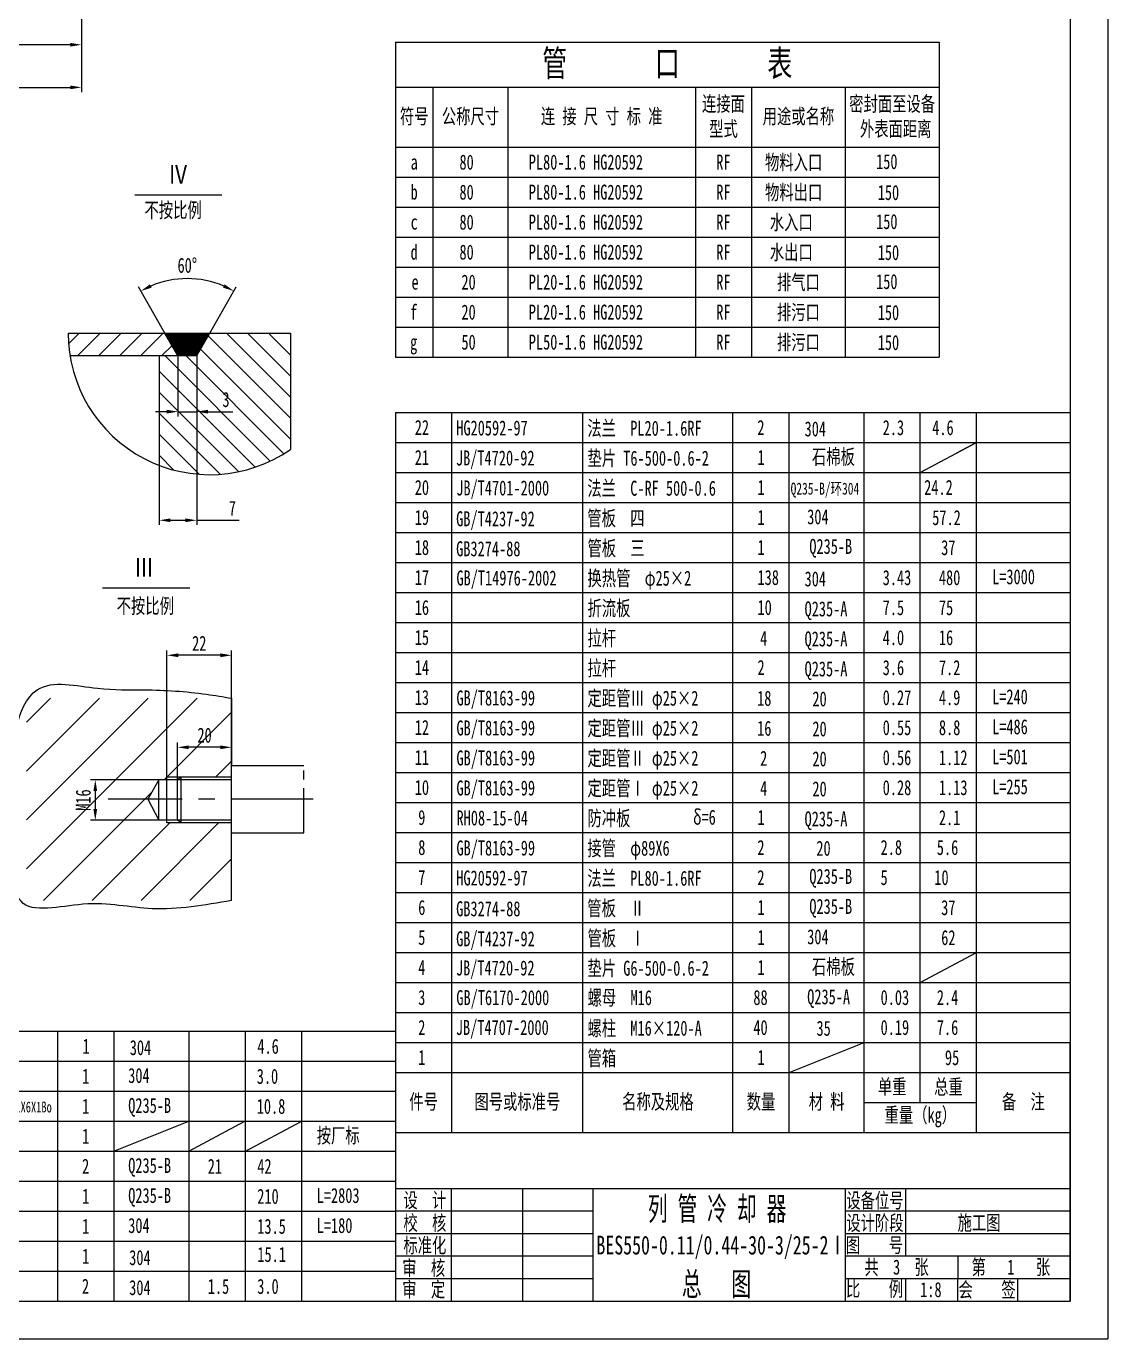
# Model space of a CAD drawing. Extents: x 12575 to 63012, y 39469 to 86293.
# Drawn here: x 16994 to 19303, y 39469 to 42269 of the extents above; entities that cross this region are included whole.
import ezdxf
from ezdxf.enums import TextEntityAlignment as Align

# ---------------------------------------------------------------- set-up
doc = ezdxf.new("R2010")
doc.units = 0
for name, pattern in [('CENTER', [50.8, 31.75, -6.35, 6.35, -6.35]), ('CENTERX2', [4, 2.5, -0.5, 0.5, -0.5]), ('PHANTOM2', [31.75, 15.875, -3.175, 3.175, -3.175, 3.175, -3.175])]:
    doc.linetypes.add(name, pattern=pattern)
doc.layers.get('0').update_dxf_attribs({"linetype": 'CONTINUOUS'})
doc.layers.get('DEFPOINTS').update_dxf_attribs({"color": 1, "linetype": 'PHANTOM2'})
doc.layers.add('CCX', color=1, linetype='CONTINUOUS')
doc.layers.add('DD', color=1, linetype='CENTER')
doc.styles.add('HZ', font='SIMFANG.TTF', dxfattribs={"width": 0.7})
doc.styles.add('HZ123', font='SIMFANG.TTF', dxfattribs={"width": 0.7, "height": 2.5})
doc.styles.add('HZTXT', font='SIMFANG.TTF', dxfattribs={"width": 0.7, "height": 2.5})
doc.dimstyles.new('ISO-25$0', dxfattribs={"dimscale": 8, "dimtxt": 4, "dimasz": 3, "dimexe": 1.25, "dimexo": 0, "dimgap": 1.2, "dimtad": 1, "dimdec": 0, "dimtxsty": 'HZ', "dimcen": 0, "dimclrd": 256, "dimclrt": 256, "dimazin": 3, "dimtm": 1e-09, "dimtfac": 8, "dimtdec": 0, "dimtmove": 0, "dimatfit": 3})
doc.dimstyles.new('ISO-25$2', dxfattribs={"dimscale": 8, "dimtxt": 4, "dimasz": 3, "dimexe": 1.25, "dimexo": 0, "dimgap": 1.5, "dimtad": 2, "dimtih": 1, "dimtoh": 1, "dimdec": 0, "dimtxsty": 'HZ', "dimcen": 3, "dimazin": 3, "dimtm": 1e-09, "dimtfac": 8, "dimtdec": 0, "dimtmove": 0, "dimatfit": 3})

# ---------------------------------------------------------------- blocks, each defined once
blk = doc.blocks.new('*D51')
at = {"layer": 'CCX', "color": 0}
for p, q in [((17318.1, 41566.5), (17318.1, 41436.8)), ((17358.1, 41566.5), (17358.1, 41436.8))]:
    blk.add_line(p, q, dxfattribs=at)
at = {"layer": 'CCX'}
for p, q in [((17294.1, 41446.8), (17270.1, 41446.8)), ((17318.1, 41446.8), (17358.1, 41446.8)), ((17382.1, 41446.8), (17435.1, 41446.8))]:
    blk.add_line(p, q, dxfattribs=at)
for points in [[(17294.1, 41450.8), (17294.1, 41442.8), (17318.1, 41446.8)], [(17382.1, 41450.8), (17382.1, 41442.8), (17358.1, 41446.8)]]:
    blk.add_solid(points, dxfattribs=at)
at = {"layer": 'DEFPOINTS', "color": 0}
for p in [(17318.1, 41566.5), (17358.1, 41566.5), (17318.1, 41446.8)]:
    blk.add_point(p, dxfattribs=at)
at = {"layer": 'CCX', "insert": (17420.6, 41472.4), "char_height": 32, "attachment_point": 5, "style": 'HZ'}
blk.add_mtext('3', dxfattribs=at)
blk = doc.blocks.new('*D52')
at = {"layer": 'CCX', "color": 0}
for p, q in [((17278.1, 41566.5), (17278.1, 41205.1)), ((17358.1, 41566.5), (17358.1, 41205.1))]:
    blk.add_line(p, q, dxfattribs=at)
at = {"layer": 'CCX'}
for p, q in [((17302.1, 41215.1), (17334.1, 41215.1)), ((17358.1, 41215.1), (17449, 41215.1))]:
    blk.add_line(p, q, dxfattribs=at)
for points in [[(17302.1, 41219.1), (17302.1, 41211.1), (17278.1, 41215.1)], [(17334.1, 41219.1), (17334.1, 41211.1), (17358.1, 41215.1)]]:
    blk.add_solid(points, dxfattribs=at)
at = {"layer": 'DEFPOINTS', "color": 0}
for p in [(17278.1, 41566.5), (17358.1, 41566.5), (17358.1, 41215.1)]:
    blk.add_point(p, dxfattribs=at)
at = {"layer": 'CCX', "insert": (17434.3, 41240.7), "char_height": 32, "attachment_point": 5, "style": 'HZ'}
blk.add_mtext('7', dxfattribs=at)
blk = doc.blocks.new('*D53')
at = {"layer": 'CCX', "color": 0}
for p, q in [((17290.4, 41614.5), (17233.7, 41712.8)), ((17385.9, 41614.5), (17442.6, 41712.8))]:
    blk.add_line(p, q, dxfattribs=at)
blk.add_arc((17338.1, 41531.8), 198.9, 66.9162, 113.0838, dxfattribs=at)
for points in [[(17261.9, 41711.3), (17258.3, 41718.4), (17238.7, 41704.1)], [(17417.9, 41718.4), (17414.4, 41711.3), (17437.6, 41704.1)]]:
    blk.add_solid(points, dxfattribs=at)
at = {"layer": 'DEFPOINTS', "color": 0}
for p in [(17372.7, 41727.8), (17290.4, 41614.5), (17385.9, 41614.5), (17318.1, 41566.5), (17358.1, 41566.5)]:
    blk.add_point(p, dxfattribs=at)
at = {"layer": 'CCX', "color": 0, "insert": (17338.1, 41758.8), "char_height": 32, "attachment_point": 5, "style": 'HZ'}
blk.add_mtext('60°', dxfattribs=at)
blk = doc.blocks.new('*D54')
at = {"layer": 'CCX', "color": 0}
for p, q in [((17277.4, 40661.3), (17131.7, 40661.3)), ((17277.4, 40575.1), (17131.7, 40575.1))]:
    blk.add_line(p, q, dxfattribs=at)
at = {"layer": 'CCX'}
blk.add_line((17141.7, 40637.3), (17141.7, 40599.1), dxfattribs=at)
for points in [[(17137.7, 40637.3), (17145.7, 40637.3), (17141.7, 40661.3)], [(17137.7, 40599.1), (17145.7, 40599.1), (17141.7, 40575.1)]]:
    blk.add_solid(points, dxfattribs=at)
at = {"layer": 'DEFPOINTS', "color": 0}
for p in [(17277.4, 40661.3), (17141.7, 40575.1), (17277.4, 40575.1)]:
    blk.add_point(p, dxfattribs=at)
at = {"layer": 'CCX', "insert": (17116.1, 40618.2), "char_height": 32, "attachment_point": 5, "rotation": 90, "style": 'HZ'}
blk.add_mtext('M16', dxfattribs=at)
blk = doc.blocks.new('*D55')
at = {"layer": 'CCX', "color": 0}
for p, q in [((17317.2, 40661.3), (17317.2, 40740.8)), ((17432.5, 40691.7), (17432.5, 40740.8))]:
    blk.add_line(p, q, dxfattribs=at)
at = {"layer": 'CCX'}
blk.add_line((17408.5, 40730.8), (17341.2, 40730.8), dxfattribs=at)
for points in [[(17341.2, 40734.8), (17341.2, 40726.8), (17317.2, 40730.8)], [(17408.5, 40734.8), (17408.5, 40726.8), (17432.5, 40730.8)]]:
    blk.add_solid(points, dxfattribs=at)
at = {"layer": 'DEFPOINTS', "color": 0}
for p in [(17317.2, 40730.8), (17432.5, 40691.7), (17317.2, 40661.3)]:
    blk.add_point(p, dxfattribs=at)
at = {"layer": 'CCX', "insert": (17374.9, 40756.4), "char_height": 32, "attachment_point": 5, "style": 'HZ'}
blk.add_mtext('20', dxfattribs=at)
blk = doc.blocks.new('*D56')
at = {"layer": 'CCX', "color": 0}
for p, q in [((17294.7, 40667), (17294.7, 40937.1)), ((17432.5, 40691.7), (17432.5, 40937.1))]:
    blk.add_line(p, q, dxfattribs=at)
at = {"layer": 'CCX'}
blk.add_line((17408.5, 40927.1), (17318.7, 40927.1), dxfattribs=at)
for points in [[(17318.7, 40931.1), (17318.7, 40923.1), (17294.7, 40927.1)], [(17408.5, 40931.1), (17408.5, 40923.1), (17432.5, 40927.1)]]:
    blk.add_solid(points, dxfattribs=at)
at = {"layer": 'DEFPOINTS', "color": 0}
for p in [(17294.7, 40927.1), (17432.5, 40691.7), (17294.7, 40667)]:
    blk.add_point(p, dxfattribs=at)
at = {"layer": 'CCX', "insert": (17363.6, 40952.7), "char_height": 32, "attachment_point": 5, "style": 'HZ'}
blk.add_mtext('22', dxfattribs=at)
blk = doc.blocks.new('*D176')
at = {"layer": 'CCX', "color": 0}
for p, q in [((17112.2, 42974.2), (17112.2, 42219.6)), ((16768.2, 42683.2), (16768.2, 42219.6))]:
    blk.add_line(p, q, dxfattribs=at)
at = {"layer": 'CCX'}
blk.add_line((17088.2, 42229.6), (16792.2, 42229.6), dxfattribs=at)
for points in [[(16792.2, 42233.6), (16792.2, 42225.6), (16768.2, 42229.6)], [(17088.2, 42233.6), (17088.2, 42225.6), (17112.2, 42229.6)]]:
    blk.add_solid(points, dxfattribs=at)
at = {"layer": 'DEFPOINTS', "color": 0}
for p in [(17112.2, 42974.2), (16768.2, 42683.2), (16768.2, 42229.6)]:
    blk.add_point(p, dxfattribs=at)
at = {"layer": 'CCX', "insert": (16925.8, 42255.2), "char_height": 32, "attachment_point": 5, "style": 'HZ'}
blk.add_mtext('350', dxfattribs=at)
blk = doc.blocks.new('*D178')
at = {"layer": 'CCX', "color": 0}
for p, q in [((13328.6, 42974.2), (13328.6, 42128.7)), ((17112.2, 42974.2), (17112.2, 42128.7))]:
    blk.add_line(p, q, dxfattribs=at)
at = {"layer": 'CCX'}
blk.add_line((13352.6, 42138.7), (17088.2, 42138.7), dxfattribs=at)
for points in [[(13352.6, 42142.7), (13352.6, 42134.7), (13328.6, 42138.7)], [(17088.2, 42142.7), (17088.2, 42134.7), (17112.2, 42138.7)]]:
    blk.add_solid(points, dxfattribs=at)
at = {"layer": 'DEFPOINTS', "color": 0}
for p in [(13328.6, 42974.2), (17112.2, 42974.2), (17112.2, 42138.7)]:
    blk.add_point(p, dxfattribs=at)
at = {"layer": 'CCX', "insert": (15087.6, 42164.3), "char_height": 32, "attachment_point": 5, "style": 'HZ'}
blk.add_mtext('3813', dxfattribs=at)

msp = doc.modelspace()

# ---------------------------------------------------------------- hatches: boundary and pattern name
at = {"layer": 'CCX'}
h = msp.add_hatch(dxfattribs=at)
h.set_pattern_fill('ANSI31', color=256, scale=10, style=0)
h.set_pattern_definition([(45, (179.39, 260.283), (-22.45064, 22.45064), [])])
h.paths.add_polyline_path([(17318.1, 41566.5), (17290.4, 41614.5), (17083.7, 41614.5, 0.039907), (17087.5, 41566.5)])
h = msp.add_hatch(dxfattribs=at)
h.set_pattern_fill('ANSI31', color=256, scale=10, angle=90, style=0)
h.set_pattern_definition([(135, (179.39, 260.283), (-22.45064, -22.45064), [])])
h.paths.add_polyline_path([(17558.1, 41614.5), (17385.9, 41614.5), (17358.1, 41566.5), (17278.1, 41566.5), (17278.1, 41332.2, 0.247713), (17558.1, 41366.3)])
h.paths.add_polyline_path([(17407.8, 41496.4), (17433.5, 41496.4), (17433.5, 41448.4), (17407.8, 41448.4)], flags=24)
h = msp.add_hatch(dxfattribs=at)
h.set_pattern_fill('ANSI37', color=256, scale=0.2, style=0)
h.paths.add_polyline_path([(17385.9, 41614.5), (17290.4, 41614.5), (17318.1, 41566.5), (17358.1, 41566.5)])
h = msp.add_hatch(dxfattribs=at)
h.set_pattern_fill('ANSI31', color=256, scale=23.206674, angle=-180, style=0)
h.set_pattern_definition([(225, (36284.13, 41421.866), (52.10047, -52.10047), [])])
h.paths.add_polyline_path([(16994.7, 40835.9), (16994.7, 40403.9), (17432.5, 40403.9), (17432.5, 40569.4), (17294.7, 40569.4), (17294.7, 40575.1), (17277.4, 40575.1), (17253.5, 40619.9), (17277.4, 40661.3), (17294.7, 40661.3), (17294.7, 40667), (17432.5, 40667), (17432.5, 40691.7), (17432.5, 40835.9)])
h.paths.add_polyline_path([(17397.7, 40731.4), (17352, 40731.4), (17352, 40773.4), (17397.7, 40773.4)], flags=24)
h.paths.add_polyline_path([(17150.1, 40651.8), (17150.1, 40584.6), (17108.1, 40584.6), (17108.1, 40651.8)], flags=24)

# ---------------------------------------------------------------- linework, layer by layer
for p, q in [((19222.5, 44141.1), (19222.5, 39549.1)), ((19222.5, 44141.1), (19222.5, 39549.1)), ((17083.7, 41614.5), (17558.1, 41614.5)), ((17318.1, 41566.5), (17290.4, 41614.5)), ((17358.1, 41566.5), (17385.9, 41614.5)), ((17558.1, 41614.5), (17558.1, 41366.3)), ((17087.5, 41566.5), (17358.1, 41566.5)), ((17278.1, 41566.5), (17278.1, 41332.2)), ((17782.5, 41445.1), (17782.5, 39549.1)), ((19022.5, 41381.1), (18979.9, 41358.3)), ((18979.9, 41358.3), (18979.9, 41358.3)), ((17432.5, 40403.9), (17432.5, 40691.7)), ((17432.5, 40691.7), (17586.7, 40691.7)), ((17432.5, 40548.1), (17432.5, 40691.7)), ((17277.4, 40661.3), (17253.5, 40619.9)), ((17277.4, 40575.1), (17277.4, 40661.3)), ((17317.2, 40661.3), (17277.4, 40661.3)), ((17294.7, 40569.4), (17294.7, 40667)), ((17324.9, 40667), (17317.2, 40661.3)), ((17317.2, 40575.1), (17317.2, 40661.3)), ((17324.9, 40569.4), (17324.9, 40667)), ((17432.5, 40667), (17324.9, 40667)), ((17253.5, 40619.9), (17277.4, 40575.1)), ((17317.2, 40575.1), (17277.4, 40575.1)), ((17324.9, 40569.4), (17317.2, 40575.1)), ((17432.5, 40569.4), (17324.9, 40569.4)), ((17432.5, 40548.1), (17586.7, 40548.1)), ((17782.5, 40037.1), (19222.5, 40037.1)), ((17782.5, 40037.1), (19222.5, 40037.1)), ((17782.5, 39909.1), (19222.5, 39909.1)), ((12774.5, 39549.1), (19222.5, 39549.1))]:
    msp.add_line(p, q)
at = {"color": 0}
for p, q in [((17432.5, 40835.5), (17432.5, 40691.7)), ((16342.5, 39549.1), (17782.5, 39549.1))]:
    msp.add_line(p, q, dxfattribs=at)
at = {"layer": 'CCX'}
for p, q in [((19302.5, 44221.1), (19302.5, 39469.1)), ((17782.4, 42235.2), (18942.4, 42235.2)), ((17782.4, 42235.2), (17782.4, 41563.2)), ((18942.4, 42235.2), (18942.4, 41563.2)), ((17782.4, 42139.2), (18942.4, 42139.2)), ((17862.4, 42139.2), (17862.4, 41755.2)), ((18022.4, 42139.2), (18022.4, 41563.2)), ((18422.4, 42139.2), (18422.4, 41755.2)), ((18542.4, 42139.2), (18542.4, 41755.2)), ((18742.4, 42139.2), (18742.4, 41563.2)), ((17862.4, 42075.2), (17862.4, 41563.2)), ((18022.4, 42075.2), (18022.4, 41691.2)), ((18422.4, 42075.2), (18422.4, 41563.2)), ((18542.4, 42075.2), (18542.4, 41563.2)), ((17782.4, 42011.2), (18942.4, 42011.2)), ((18022.4, 42011.2), (18022.4, 41691.2)), ((18422.4, 42011.2), (18422.4, 41691.2)), ((18542.4, 42011.2), (18542.4, 41691.2)), ((17782.4, 41947.2), (18942.4, 41947.2)), ((18022.4, 41947.2), (18022.4, 41691.2)), ((18422.4, 41947.2), (18422.4, 41691.2)), ((18542.4, 41947.2), (18542.4, 41691.2)), ((17782.4, 41883.2), (18742.4, 41883.2)), ((17782.4, 41883.2), (18942.4, 41883.2)), ((17782.4, 41819.2), (18742.4, 41819.2)), ((17782.4, 41819.2), (18942.4, 41819.2)), ((17782.4, 41755.2), (18742.4, 41755.2)), ((17782.4, 41755.2), (18942.4, 41755.2)), ((17782.4, 41691.2), (18942.4, 41691.2)), ((17782.4, 41627.2), (18942.4, 41627.2)), ((17782.4, 41563.2), (18942.4, 41563.2)), ((17782.5, 41445.1), (19222.5, 41445.1)), ((17902.5, 39909.1), (17902.5, 41445.1)), ((18182.5, 39909.1), (18182.5, 41445.1)), ((18502.5, 39909.1), (18502.5, 41445.1)), ((18622.5, 39909.1), (18622.5, 41445.1)), ((18782.5, 39909.1), (18782.5, 41445.1)), ((18902.5, 39973.1), (18902.5, 41445.1)), ((19022.5, 39909.1), (19022.5, 41445.1)), ((17782.5, 41381.1), (19222.5, 41381.1)), ((18902.5, 41317.1), (19022.5, 41381.1)), ((17782.5, 41317.1), (19222.5, 41317.1)), ((17782.5, 41253.1), (19222.5, 41253.1)), ((17782.5, 41189.1), (19222.5, 41189.1)), ((17782.5, 41125.1), (19222.5, 41125.1)), ((17782.5, 41061.1), (19222.5, 41061.1)), ((17782.5, 40997.1), (19222.5, 40997.1)), ((17782.5, 40933.1), (19222.5, 40933.1)), ((17782.5, 40869.1), (19222.5, 40869.1)), ((17782.5, 40805.1), (19222.5, 40805.1)), ((17782.5, 40741.1), (19222.5, 40741.1)), ((17324.9, 40667), (17294.7, 40667)), ((17432.5, 40661.3), (17317.2, 40661.3)), ((17782.5, 40677.1), (19222.5, 40677.1)), ((17782.5, 40613.1), (19222.5, 40613.1)), ((17432.5, 40575.1), (17317.2, 40575.1)), ((17324.9, 40569.4), (17294.7, 40569.4)), ((17782.5, 40549.1), (19222.5, 40549.1)), ((17782.5, 40549.1), (19222.5, 40549.1)), ((17782.5, 40485.1), (19222.5, 40485.1)), ((17782.5, 40421.1), (19222.5, 40421.1)), ((17782.5, 40357.1), (19222.5, 40357.1)), ((17782.5, 40293.1), (19222.5, 40293.1)), ((18902.5, 40229.1), (19022.5, 40293.1)), ((17782.5, 40229.1), (19222.5, 40229.1)), ((17782.5, 40165.1), (19222.5, 40165.1)), ((16340.9, 40125.1), (17782.5, 40125.1)), ((17061.7, 39549.1), (17061.7, 40125.1)), ((17181.9, 39549.1), (17181.9, 40125.1)), ((17342, 39549.1), (17342, 40125.1)), ((17462.2, 39549.1), (17462.2, 40125.1)), ((17582.3, 39549.1), (17582.3, 40125.1)), ((17782.5, 40101.1), (19222.5, 40101.1)), ((18622.5, 40037.1), (18782.5, 40101.1)), ((19222.5, 39549.1), (19222.5, 40101.1)), ((16340.9, 40061.1), (17782.5, 40061.1)), ((19222.5, 39549.1), (19222.5, 40053.1)), ((16340.9, 39997.1), (17782.5, 39997.1)), ((18782.5, 39973.1), (19022.5, 39973.1)), ((16340.9, 39933.1), (17782.5, 39933.1)), ((17181.1, 39869.1), (17341.1, 39933.1)), ((17341.1, 39869.1), (17461.1, 39933.1)), ((17461.2, 39868.6), (17581.2, 39932.6)), ((17782.5, 39909.1), (19222.5, 39909.1)), ((16340.9, 39869.1), (17782.5, 39869.1)), ((16340.9, 39805.1), (17782.5, 39805.1)), ((19222.5, 39789.1), (17782.5, 39789.1)), ((17901.4, 39789.1), (17901.4, 39549.1)), ((18053.3, 39789.1), (18053.3, 39549.1)), ((18204.5, 39549.1), (18204.5, 39789.1)), ((18742.5, 39549.1), (18742.5, 39789.1)), ((18870.5, 39789.1), (18870.5, 39645.1)), ((16340.9, 39741.1), (17782.5, 39741.1)), ((18204.5, 39741.1), (17782.5, 39741.1)), ((19222.5, 39741.1), (18742.5, 39741.1)), ((16340.9, 39677.1), (17782.5, 39677.1)), ((18204.5, 39693.1), (17782.5, 39693.1)), ((19222.5, 39693.1), (18742.5, 39693.1)), ((18204.5, 39645.1), (17782.5, 39645.1)), ((19222.5, 39645.1), (18742.5, 39645.1)), ((18982.5, 39645.1), (18982.5, 39597.1)), ((16340.9, 39613.1), (17782.5, 39613.1)), ((18204.5, 39597.1), (17782.5, 39597.1)), ((19222.5, 39597.1), (18742.5, 39597.1)), ((18870.5, 39597.1), (18870.5, 39549.1)), ((18982.5, 39549.1), (18982.5, 39597.1)), ((19110.5, 39549.1), (19110.5, 39597.1)), ((17782.5, 39549.1), (19222.5, 39549.1)), ((17782.5, 39549.1), (19222.5, 39549.1)), ((12574.5, 39469.1), (19302.5, 39469.1))]:
    msp.add_line(p, q, dxfattribs=at)
at = {"layer": 'CCX', "color": 0}
for p, q in [((17225.8, 41909.1), (17412.1, 41909.1)), ((17157.4, 41071.1), (17343.7, 41071.1))]:
    msp.add_line(p, q, dxfattribs=at)
at = {"layer": 'CCX', "linetype": 'PHANTOM2', "ltscale": 6}
msp.add_line((17586.7, 40548.1), (17586.7, 40691.7), dxfattribs=at)
at = {"layer": 'CCX'}
msp.add_arc((17385.9, 41614.5), 302.1, 180, 304.766, dxfattribs=at)
at = {"layer": 'CCX', "end_tangent": (0.999996, 0.002664)}
msp.add_spline([(17432.5, 40403.9), (17262.8, 40386.5), (17115.2, 40395.9), (16983.2, 40402.2), (16967.5, 40483.7), (16977, 40627.8), (16973.8, 40772), (17017.8, 40853.4), (17146.6, 40856.6), (17247.1, 40853.4), (17379.1, 40844), (17432.5, 40835.5)], degree=3, dxfattribs=at)
at = {"layer": 'DD', "linetype": 'CENTERX2', "ltscale": 70}
msp.add_line((17606.8, 40619.9), (17169.5, 40619.9), dxfattribs=at)

# ---------------------------------------------------------------- texts
at = {"layer": 'CCX'}
for s, height, style, width, p in [('物料入口', 32, 'HZ123', 0.7, (18571.1, 41962.9)), ('a', 32, 'HZ123', 0.7, (17814.7, 41963.2)), ('80', 32, 'HZ123', 0.7, (17918.9, 41963.2)), ('PL80-1.6 HG20592', 32, 'HZ123', 0.7, (18066.9, 41963.2)), ('RF', 32, 'HZ123', 0.7, (18467, 41963.2)), ('150', 32, 'HZ123', 0.7, (18808.1, 41964.3)), ('b', 32, 'HZ123', 0.7, (17814.6, 41899.2)), ('80', 32, 'HZ123', 0.7, (17918.9, 41899.2)), ('PL80-1.6 HG20592', 32, 'HZ123', 0.7, (18066.9, 41899.2)), ('RF', 32, 'HZ123', 0.7, (18467, 41899.2)), ('物料出口', 32, 'HZ123', 0.7, (18571.1, 41898.9)), ('150', 32, 'HZ123', 0.7, (18811.6, 41898.3)), ('80', 32, 'HZ123', 0.7, (17918.9, 41835.2)), ('PL80-1.6 HG20592', 32, 'HZ123', 0.7, (18066.9, 41835.2)), ('RF', 32, 'HZ123', 0.7, (18467, 41835.2)), ('水入口', 32, 'HZ123', 0.7, (18581.3, 41834.9)), ('150', 32, 'HZ123', 0.7, (18808.1, 41836.3)), ('c', 32, 'HZ123', 0.7, (17814.7, 41835.2)), ('d', 32, 'HZ123', 0.7, (17814.6, 41771.2)), ('PL80-1.6 HG20592', 32, 'HZ123', 0.7, (18066.9, 41771.2)), ('水出口', 32, 'HZ123', 0.7, (18581.3, 41770.9)), ('80', 32, 'HZ123', 0.7, (17918.9, 41771.2)), ('RF', 32, 'HZ123', 0.7, (18467, 41771.2)), ('150', 32, 'HZ123', 0.7, (18811.6, 41770.3)), ('e', 32, 'HZ123', 0.7, (17816.5, 41707.2)), ('20', 32, 'HZ123', 0.7, (17923.1, 41707.2)), ('PL20-1.6 HG20592', 32, 'HZ123', 0.7, (18066.9, 41707.2)), ('RF', 32, 'HZ123', 0.7, (18467, 41707.2)), ('排气口', 32, 'HZ123', 0.7, (18596.5, 41706.9)), ('150', 32, 'HZ123', 0.7, (18808.1, 41708.3)), ('f', 32, 'HZ123', 0.7, (17813.6, 41643.2)), ('20', 32, 'HZ123', 0.7, (17923.1, 41643.2)), ('PL20-1.6 HG20592', 32, 'HZ123', 0.7, (18066.9, 41643.2)), ('RF', 32, 'HZ123', 0.7, (18467, 41643.2)), ('排污口', 32, 'HZ123', 0.7, (18596.5, 41642.9)), ('150', 32, 'HZ123', 0.7, (18811.6, 41642.3)), ('50', 32, 'HZ123', 0.7, (17923.1, 41579.2)), ('PL50-1.6 HG20592', 32, 'HZ123', 0.7, (18066.9, 41579.2)), ('RF', 32, 'HZ123', 0.7, (18467, 41579.2)), ('排污口', 32, 'HZ123', 0.7, (18596.5, 41578.9)), ('150', 32, 'HZ123', 0.7, (18811.6, 41578.3)), ('g', 32, 'HZ123', 0.7, (17813.6, 41579.2)), ('22', 32, 'HZ', 0.7, (17823.5, 41397.1)), ('HG20592-97', 32.04, 'HZ', 0.7, (17912.1, 41396)), ('法兰  PL20-1.6RF', 32, 'HZ', 0.7, (18191.8, 41395.5)), ('2', 32, 'HZ', 0.7, (18554.7, 41397)), ('304', 32, 'HZ', 0.7, (18655.5, 41394.1)), ('2.3', 32, 'HZ', 0.7, (18822.2, 41396.8)), ('4.6', 32, 'HZ', 0.7, (18927.9, 41396.8)), ('21', 32, 'HZ', 0.7, (17823.5, 41333.1)), ('JB/T4720-92', 32.036, 'HZ', 0.7, (17911.4, 41332)), ('垫片 T6-500-0.6-2', 32, 'HZ', 0.7, (18192.1, 41331.6)), ('1', 32, 'HZ', 0.7, (18555, 41333.1)), ('石棉板', 32, 'HZ123', 0.7, (18671.2, 41334.6)), ('20', 32, 'HZ', 0.7, (17823.5, 41269.1)), ('JB/T4701-2000', 32.036, 'HZ', 0.7, (17912.1, 41268)), ('法兰  C-RF 500-0.6', 32, 'HZ', 0.7, (18191.8, 41267.5)), ('1', 32, 'HZ', 0.7, (18555, 41269.1)), ('24.2', 32, 'HZ', 0.7, (18910.7, 41269.3)), ('Q235-B/环304', 25.6, 'HZ123', 0.7, (18625.7, 41269.8)), ('19', 32, 'HZ', 0.7, (17823.5, 41205.1)), (' GB/T4237-92', 32.036, 'HZ', 0.7, (17896.6, 41202.3)), ('管板  四', 32, 'HZ', 0.7, (18191.8, 41203.6)), ('1', 32, 'HZ', 0.7, (18555, 41205.1)), ('304', 32, 'HZ123', 0.7, (18661.1, 41206.6)), ('57.2', 32, 'HZ', 0.7, (18927.9, 41204.8)), ('18', 32, 'HZ', 0.7, (17823.5, 41141.1)), (' GB3274-88', 32.04, 'HZ', 0.7, (17896.6, 41138.3)), ('管板  三', 32, 'HZ', 0.7, (18192.1, 41139.6)), ('1', 32, 'HZ', 0.7, (18555, 41141.1)), ('Q235-B', 32, 'HZ', 0.7, (18665.6, 41143.4)), ('37', 32, 'HZ', 0.7, (18947.1, 41140.8)), ('17', 32, 'HZ', 0.7, (17823.5, 41077.1)), ('GB/T14976-2002', 32.036, 'HZ', 0.7, (17912.5, 41076)), ('换热管  φ25×2', 32, 'HZ', 0.7, (18192.1, 41075.6)), ('138', 32, 'HZ', 0.7, (18555, 41077.1)), ('304', 32, 'HZ', 0.7, (18655.5, 41074.1)), ('3.43', 32, 'HZ', 0.7, (18822.2, 41076.8)), ('480', 32, 'HZ', 0.7, (18942.2, 41076.8)), ('L=3000', 32, 'HZ123', 0.7, (19055.7, 41078.6)), ('折流板  ', 32, 'HZ', 0.7, (18192.1, 41011.6)), ('16', 32, 'HZ', 0.7, (17823.5, 41013.1)), ('10', 32, 'HZ', 0.7, (18555, 41013.1)), ('Q235-A', 32, 'HZ', 0.7, (18655.5, 41010.1)), ('7.5', 32, 'HZ', 0.7, (18822.2, 41012.8)), ('75', 32, 'HZ', 0.7, (18942.2, 41012.8)), ('15', 32, 'HZ', 0.7, (17823.5, 40949.1)), ('拉杆 ', 32, 'HZ', 0.7, (18192.1, 40947.6)), ('4', 32, 'HZ123', 0.7, (18560.6, 40947.4)), ('Q235-A', 32, 'HZ', 0.7, (18655.5, 40946.1)), ('4.0', 32, 'HZ', 0.7, (18822.2, 40948.8)), ('16', 32, 'HZ', 0.7, (18942.2, 40948.8)), ('14', 32, 'HZ', 0.7, (17823.5, 40885.1)), ('拉杆 ', 32, 'HZ', 0.7, (18192.1, 40883.6)), ('2', 32, 'HZ', 0.7, (18555, 40885.1)), ('Q235-A', 32, 'HZ', 0.7, (18655.5, 40882.1)), ('3.6', 32, 'HZ', 0.7, (18822.2, 40884.8)), ('7.2', 32, 'HZ', 0.7, (18942.2, 40884.8)), ('13', 32, 'HZ', 0.7, (17823.5, 40821.1)), ('GB/T8163-99', 32.036, 'HZ', 0.7, (17912.5, 40820)), ('定距管Ⅲ φ25×2', 32, 'HZ', 0.7, (18192.1, 40819.6)), ('0.27', 32, 'HZ', 0.7, (18822.2, 40820.8)), ('4.9', 32, 'HZ', 0.7, (18942.2, 40820.8)), ('L=240', 32, 'HZ123', 0.7, (19055.7, 40822.6)), ('18', 32, 'HZ123', 0.7, (18554.2, 40819.4)), ('20', 32, 'HZ', 0.7, (18672.2, 40818.1)), ('12', 32, 'HZ', 0.7, (17823.5, 40757.1)), ('GB/T8163-99', 32.036, 'HZ', 0.7, (17912.5, 40756)), ('定距管Ⅲ φ25×2', 32, 'HZ', 0.7, (18192.1, 40755.6)), ('16', 32, 'HZ123', 0.7, (18554.2, 40755.4)), ('20', 32, 'HZ', 0.7, (18672.2, 40754.1)), ('0.55', 32, 'HZ', 0.7, (18822.2, 40756.8)), ('8.8', 32, 'HZ', 0.7, (18942.2, 40756.8)), ('L=486', 32, 'HZ123', 0.7, (19055.7, 40758.6)), ('11', 32, 'HZ', 0.7, (17823.5, 40693.1)), ('GB/T8163-99', 32.036, 'HZ', 0.7, (17912.5, 40692)), ('定距管Ⅱ φ25×2', 32, 'HZ', 0.7, (18192.1, 40691.6)), ('2', 32, 'HZ123', 0.7, (18560.6, 40691.4)), ('20', 32, 'HZ', 0.7, (18672.2, 40690.1)), ('0.56', 32, 'HZ', 0.7, (18822.2, 40692.8)), ('1.12', 32, 'HZ', 0.7, (18942.2, 40692.8)), ('L=501', 32, 'HZ123', 0.7, (19055.7, 40694.6)), ('10', 32, 'HZ', 0.7, (17823.5, 40629.1)), ('GB/T8163-99', 32.036, 'HZ', 0.7, (17912.5, 40628)), ('定距管Ⅰ φ25×2', 32, 'HZ', 0.7, (18192.1, 40627.6)), ('4', 32, 'HZ123', 0.7, (18560.6, 40627.4)), ('20', 32, 'HZ', 0.7, (18672.2, 40626.1)), ('0.28', 32, 'HZ', 0.7, (18822.2, 40628.8)), ('1.13', 32, 'HZ', 0.7, (18942.2, 40628.8)), ('L=255', 32, 'HZ123', 0.7, (19055.7, 40630.6)), ('防冲板 ', 32, 'HZ', 0.7, (18192.1, 40563.6)), ('δ=6', 32, 'HZ', 0.7, (18417.4, 40565.7)), ('9', 32, 'HZ', 0.7, (17830.9, 40565.1)), ('RH08-15-04', 32.04, 'HZ', 0.7, (17912.6, 40564.1)), ('1', 32, 'HZ', 0.7, (18555, 40565.1)), ('Q235-A', 32, 'HZ', 0.7, (18655.5, 40562.1)), ('2.1', 32, 'HZ', 0.7, (18942.2, 40564.8)), ('8', 32, 'HZ', 0.7, (17830.9, 40501.1)), ('GB/T8163-99', 32.036, 'HZ', 0.7, (17912.5, 40500)), ('接管  φ89X6', 32, 'HZ', 0.7, (18191.8, 40499.6)), ('2', 32, 'HZ', 0.7, (18554.7, 40501.1)), ('20', 32, 'HZ123', 0.7, (18680.6, 40499.4)), ('2.8', 32, 'HZ', 0.7, (18817.7, 40501.1)), ('5.6', 32, 'HZ', 0.7, (18937.7, 40501.1)), ('7', 32, 'HZ', 0.7, (17830.9, 40437.1)), ('HG20592-97', 32.04, 'HZ', 0.7, (17912.1, 40436)), ('法兰  PL80-1.6RF', 32, 'HZ', 0.7, (18191.8, 40435.5)), ('2', 32, 'HZ', 0.7, (18554.7, 40437)), ('Q235-B', 32, 'HZ', 0.7, (18665.6, 40439.4)), ('5', 32, 'HZ', 0.7, (18817.6, 40437)), ('10', 32, 'HZ', 0.7, (18932.4, 40437)), ('6', 32, 'HZ', 0.7, (17830.9, 40373.1)), ('管板  Ⅱ', 32, 'HZ', 0.7, (18191.8, 40371.6)), ('1', 32, 'HZ', 0.7, (18555, 40373.1)), ('Q235-B', 32, 'HZ', 0.7, (18665.6, 40375.4)), ('37', 32, 'HZ', 0.7, (18947.1, 40372.8)), (' GB3274-88', 32.04, 'HZ', 0.7, (17896.6, 40370.3)), ('5', 32, 'HZ', 0.7, (17830.9, 40309.1)), (' GB/T4237-92', 32.036, 'HZ', 0.7, (17896.6, 40306.3)), ('管板  Ⅰ', 32, 'HZ', 0.7, (18192.1, 40307.6)), ('1', 32, 'HZ', 0.7, (18555, 40309.1)), ('304', 32, 'HZ123', 0.7, (18661.1, 40310.6)), ('62', 32, 'HZ', 0.7, (18947.1, 40308.8)), ('4', 32, 'HZ', 0.7, (17830.9, 40245.1)), ('JB/T4720-92', 32.036, 'HZ', 0.7, (17911.4, 40244)), ('垫片 G6-500-0.6-2', 32, 'HZ', 0.7, (18192.1, 40243.6)), ('1', 32, 'HZ', 0.7, (18555, 40245.1)), ('石棉板', 32, 'HZ123', 0.7, (18671.2, 40246.6)), ('3', 32, 'HZ', 0.7, (17830.9, 40181.1)), (' GB/T6170-2000', 32.036, 'HZ', 0.7, (17897, 40180.8)), ('螺母  M16', 32.04, 'HZ', 0.7, (18192.2, 40180.7)), ('88', 32, 'HZ', 0.7, (18546.2, 40181.1)), ('Q235-A', 32, 'HZ123', 0.7, (18661.1, 40182.6)), ('0.03', 32, 'HZ', 0.7, (18817.7, 40181.1)), ('2.4', 32, 'HZ', 0.7, (18937.7, 40181.1)), (' JB/T4707-2000', 32.036, 'HZ', 0.7, (17895.9, 40117.1)), ('螺柱  M16×120-A', 32, 'HZ', 0.7, (18192.1, 40115.6)), ('2', 32, 'HZ', 0.7, (17830.9, 40117.1)), ('40', 32, 'HZ', 0.7, (18546.2, 40117.1)), ('35', 32, 'HZ123', 0.7, (18680.9, 40115.4)), ('0.19', 32, 'HZ', 0.7, (18817.7, 40117.1)), ('7.6', 32, 'HZ', 0.7, (18937.7, 40117.1)), ('1', 32, 'HZ', 0.7, (17114.5, 40077.1)), ('304', 32, 'HZ', 0.7, (17215.3, 40074.2)), ('4.6', 32, 'HZ', 0.7, (17487.6, 40076.9)), ('1', 32, 'HZ', 0.7, (17830.9, 40053.1)), ('管箱', 32, 'HZ', 0.7, (18192.1, 40051.6)), ('1', 32, 'HZ', 0.7, (18555, 40053.1)), ('95', 32, 'HZ', 0.7, (18955, 40052.8)), ('1', 32, 'HZ', 0.7, (17113.5, 40013.1)), ('304', 32, 'HZ123', 0.7, (17212, 40014.7)), ('3.0', 32, 'HZ', 0.7, (17486.3, 40012.9)), ('臌胀节ZDW(A)500-0.6-1X6X1Bo', 23.328, 'HZ', 0.7, (16748.8, 39951.8)), ('1', 32, 'HZ', 0.7, (17113.5, 39949.1)), ('Q235-B', 32, 'HZ123', 0.7, (17212, 39950.7)), ('10.8', 32, 'HZ', 0.7, (17486.3, 39948.9)), ('1', 32, 'HZ', 0.7, (17113.5, 39885.1)), ('按厂标', 32, 'HZ123', 0.7, (17614.3, 39886.7)), ('2', 32, 'HZ', 0.7, (17113.5, 39821.1)), ('Q235-B', 32, 'HZ123', 0.7, (17212, 39822.7)), ('21', 32, 'HZ', 0.7, (17381.7, 39820.9)), ('42', 32, 'HZ', 0.7, (17487.4, 39820.9)), ('1', 32, 'HZ', 0.7, (17113.5, 39757.1)), ('Q235-B', 32, 'HZ123', 0.7, (17212, 39758.7)), ('210', 32, 'HZ', 0.7, (17487.4, 39756.9)), ('L=2803', 32, 'HZ123', 0.7, (17614.3, 39758.7)), ('设  计', 32, 'HZTXT', 0.7, (17799.3, 39748.7)), ('列 管 冷 却 器', 50, 'HZ123', 0.62, (18320.9, 39721.7)), ('设备位号', 32, 'HZTXT', 0.7, (18744.5, 39748.1)), ('校  核', 32, 'HZTXT', 0.7, (17799.3, 39700.2)), ('设计阶段', 32, 'HZTXT', 0.7, (18744.5, 39700.1)), ('施工图', 32, 'HZTXT', 0.7, (18982, 39700.5, 20)), ('1', 32, 'HZ', 0.7, (17113.5, 39693.1)), ('304', 32, 'HZ123', 0.7, (17212, 39694.7)), ('13.5', 32, 'HZ', 0.7, (17487.4, 39692.9)), ('L=180', 32, 'HZ123', 0.7, (17614.3, 39694.7)), ('标准化', 32, 'HZTXT', 0.7, (17799.3, 39652.2)), ('图    号', 32, 'HZTXT', 0.7, (18743.5, 39652.9)), ('1', 32, 'HZ', 0.7, (17113.5, 39629.1)), ('304', 32, 'HZ', 0.7, (17214.1, 39626.2)), ('15.1', 32, 'HZ', 0.7, (17487.6, 39632.9)), ('审  核', 32, 'HZTXT', 0.7, (17796.9, 39604.1)), ('共  3  张', 32, 'HZTXT', 0.7, (18783.2, 39606)), ('第   1   张', 32, 'HZTXT', 0.7, (19011.8, 39606)), ('2', 32, 'HZ', 0.7, (17113.2, 39565.1)), ('304', 32, 'HZ', 0.7, (17214.1, 39562.1)), ('1.5', 32, 'HZ', 0.7, (17381.7, 39564.8)), ('3.0', 32, 'HZ', 0.7, (17487.4, 39564.8)), ('审  定', 32, 'HZTXT', 0.7, (17796.9, 39558.3)), ('      总   图', 50, 'HZ123', 0.62, (18267.1, 39561)), ('比    例', 32, 'HZTXT', 0.7, (18743.7, 39559.5)), ('会    签', 32, 'HZTXT', 0.7, (18983.9, 39557.7))]:
    msp.add_text(s, height=height, dxfattribs=dict(at, style=style, width=width)).set_placement(p)
at = {"layer": 'CCX', "color": 0, "linetype": 'BYBLOCK', "style": 'HZ123', "width": 0.8}
for s, p in [('Ⅳ', (17296.5, 41932.9)), ('Ⅲ', (17224, 41094.7))]:
    msp.add_text(s, height=40, dxfattribs=at).set_placement(p)
at = {"layer": 'CCX', "style": 'HZTXT', "width": 0.7}
msp.add_text('1:8', height=32, dxfattribs=at).set_placement((18925, 39557.9), align=Align.CENTER)
at = {"layer": 'CCX'}
for s, insert, char_height, width, attachment_point, style in [('管       口       表', (18362.4, 42187.2), 56, 1160, 5, 'HZ123'), ('连接面\\P型式', (18482.4, 42075.2), 32, 200, 5, 'HZ123'), ('密封面至设备   外表面距离', (18842.4, 42075.2), 32, 200, 5, 'HZ123'), ('符号', (17822.4, 42075.2), 32, 80, 5, 'HZ123'), ('公称尺寸', (17942.4, 42075.2), 32, 160, 5, 'HZ123'), ('连 接 尺 寸 标 准', (18222.4, 42075.2), 32, 400, 5, 'HZ123'), ('用途或名称', (18642.4, 42075.2), 32, 200, 5, 'HZ123'), ('单重', (18842.5, 40005.1), 32, 120, 5, 'HZ123'), ('总重', (18962.5, 40005.1), 32, 120, 5, 'HZ123'), ('件号', (17842.5, 39973.1), 32, 120, 5, 'HZ123'), ('图号或标准号', (18042.5, 39973.1), 32, 280, 5, 'HZ123'), ('名称及规格', (18342.5, 39973.1), 32, 320, 5, 'HZ123'), ('数量', (18562.5, 39973.1), 32, 120, 5, 'HZ123'), ('材 料', (18702.5, 39973.1), 32, 160, 5, 'HZ123'), ('备  注', (19122.5, 39973.1), 32, 200, 5, 'HZ123'), ('重量（kg）', (18902.5, 39941.1), 32, 240, 5, 'HZ123'), ('BES550-0.11/0.44-30-3/25-2Ⅰ', (18211.2, 39688.8), 40, 933.851, 1, 'HZ')]:
    msp.add_mtext(s, dxfattribs=dict(at, insert=insert, char_height=char_height, width=width, attachment_point=attachment_point, style=style))
at = {"layer": 'CCX', "color": 0, "char_height": 32.04, "attachment_point": 5, "style": 'HZ'}
for insert in [(17307.9, 41875.1), (17248.4, 41030.6)]:
    msp.add_mtext('不按比例', dxfattribs=dict(at, insert=insert))

# ---------------------------------------------------------------- dimensions: what is measured, and where the dimension line sits
at = {"layer": 'CCX'}
for base, p1, p2, text, picture, middle in [((17112.2, 42138.7), (13328.6, 42974.2), (17112.2, 42974.2), '3813', '*D178', (15087.6, 42138.7)), ((16768.2, 42229.6), (17112.2, 42974.2), (16768.2, 42683.2), '350', '*D176', (16925.8, 42229.6)), ((17318.1, 41446.8), (17358.1, 41566.5), (17318.1, 41566.5), '3', '*D51', (17420.6, 41446.8)), ((17358.1, 41215.1), (17278.1, 41566.5), (17358.1, 41566.5), '7', '*D52', (17434.3, 41215.1))]:
    dim = msp.add_linear_dim(base=base, p1=p1, p2=p2, text=text, dimstyle='ISO-25$0', dxfattribs=at)
    dim.commit()
    dim.dimension.update_dxf_attribs({"geometry": picture, "text_midpoint": middle, "dimtype": 160})
dim = msp.add_angular_dim_2l(base=(17372.6847, 41727.7688), line1=((17358.1384, 41566.4878), (17385.8512, 41614.4878)), line2=((17318.1384, 41566.4878), (17290.4256, 41614.4878)), dimstyle='ISO-25$2', dxfattribs=at)
dim.commit()
dim.dimension.update_dxf_attribs({"geometry": '*D53', "text_midpoint": (17338.1384, 41758.7912)})
dim = msp.add_linear_dim(base=(17294.7, 40927.1), p1=(17432.5, 40691.7), p2=(17294.7, 40667), angle=180, text='22', dimstyle='ISO-25$0', dxfattribs=at)
dim.commit()
dim.dimension.update_dxf_attribs({"geometry": '*D56', "text_midpoint": (17363.6, 40952.7)})
for base, p1, p2, angle, text, picture, middle in [((17317.2, 40730.8), (17432.5, 40691.7), (17317.2, 40661.3), 180, '20', '*D55', (17374.9, 40730.8)), ((17141.7, 40575.1), (17277.4, 40661.3), (17277.4, 40575.1), 270, 'M16', '*D54', (17141.7, 40618.2))]:
    dim = msp.add_linear_dim(base=base, p1=p1, p2=p2, angle=angle, text=text, dimstyle='ISO-25$0', dxfattribs=at)
    dim.commit()
    dim.dimension.update_dxf_attribs({"geometry": picture, "text_midpoint": middle, "dimtype": 160})

doc.saveas('drawing.dxf')
